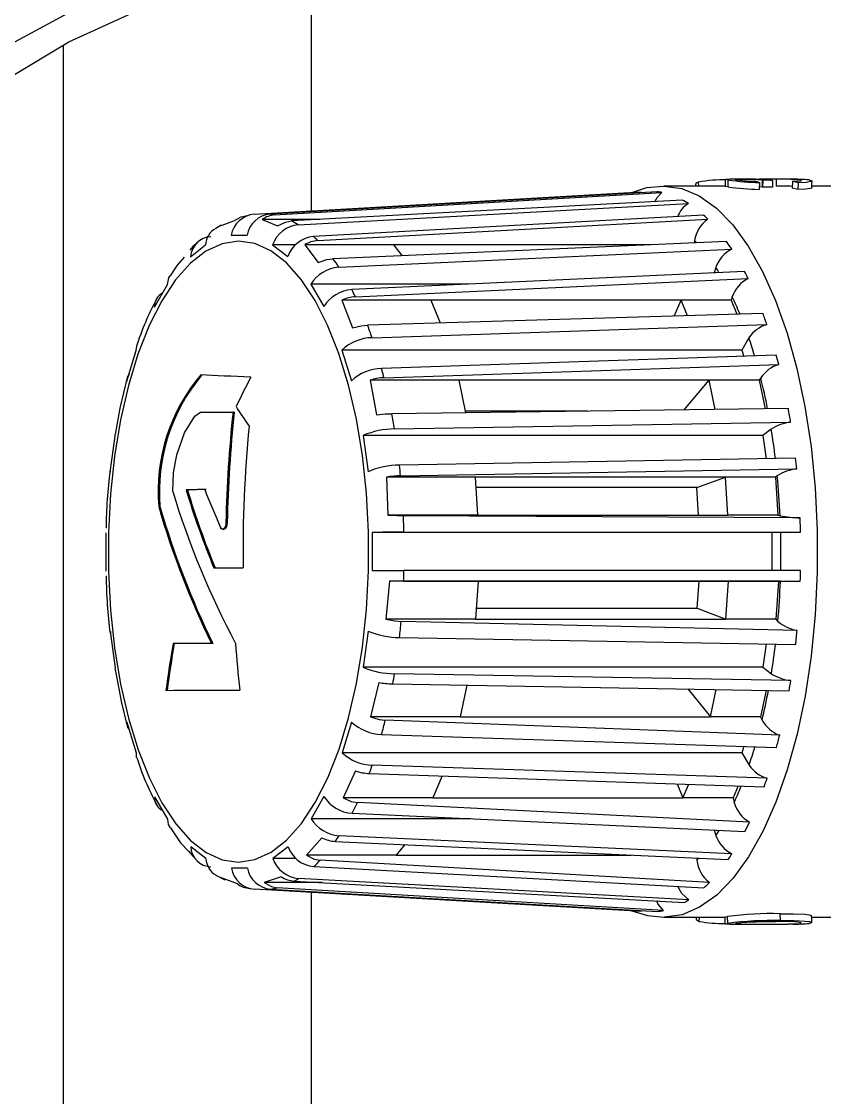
# Model space of a CAD drawing. Header units: millimetres. Extents: x 75 to 2075, y 25 to 1460.
# Drawn here: x 561.5 to 658.5, y 987.1 to 1117.1 of the extents above; entities that cross this region are included whole.
import ezdxf

# ---------------------------------------------------------------- set-up
doc = ezdxf.new("R2010")
doc.units = ezdxf.units.MM
doc.header["$LTSCALE"] = 5

msp = doc.modelspace()

# ---------------------------------------------------------------- linework, layer by layer
at = {"color": 7, "linetype": 'Continuous', "lineweight": 25}
for p, q in [((596.503, 1094.204), (596.503, 1124.147)), ((566.503, 1114.224), (566.503, 900.856)), ((642.923, 1097.457), (642.94, 1097.199)), ((643.255, 1097.668), (643.28, 1097.199)), ((646.841, 1097.944), (646.819, 1097.112)), ((649.052, 1098.032), (647.088, 1098.032)), ((650.205, 1097.796), (650.664, 1097.631)), ((650.664, 1097.631), (650.617, 1096.805)), ((654.413, 1098.032), (650.647, 1098.032)), ((650.981, 1097.921), (650.957, 1097.09)), ((651.052, 1097.906), (650.981, 1097.921)), ((651.052, 1097.906), (651.026, 1097.075)), ((652.233, 1097.895), (651.052, 1097.906)), ((651.722, 1097.957), (652.233, 1097.895)), ((652.233, 1097.895), (652.206, 1097.065)), ((652.671, 1098.029), (652.666, 1097.195)), ((654.621, 1097.781), (654.584, 1096.953)), ((655.329, 1097.612), (654.621, 1097.781)), ((655.329, 1097.612), (655.281, 1096.787)), ((589.572, 1093.804), (636.364, 1096.51)), ((638.297, 1096.514), (591.505, 1093.808)), ((592.056, 1093.714), (638.848, 1096.426)), ((646.494, 1097.199), (639.113, 1097.199)), ((650.957, 1097.09), (650.635, 1097.127)), ((651.026, 1097.075), (650.957, 1097.09)), ((652.206, 1097.065), (651.026, 1097.075)), ((655.281, 1096.787), (654.584, 1096.953)), ((673.143, 1097.199), (656.985, 1097.199)), ((641.343, 1095.522), (594.092, 1092.993)), ((594.913, 1092.531), (642.056, 1095.106)), ((643.894, 1093.688), (596.751, 1091.114)), ((585.604, 1092.469), (584.937, 1092.072)), ((585.278, 1092.315), (587.105, 1093.011)), ((590.562, 1093.175), (592.385, 1092.414)), ((597.503, 1093.175), (590.562, 1093.175)), ((597.263, 1090.619), (644.407, 1093.199)), ((581.879, 1088.678), (583.717, 1090.103)), ((591.807, 1090.122), (593.645, 1088.704)), ((594.633, 1090.122), (591.807, 1090.122)), ((595.7, 1090.106), (597.33, 1087.961)), ((606.427, 1090.106), (595.7, 1090.106)), ((646.663, 1090.504), (599.106, 1088.435)), ((599.827, 1087.392), (647.287, 1089.583)), ((606.427, 1090.106), (607.486, 1088.799)), ((636.676, 1090.106), (606.427, 1090.106)), ((636.668, 1090.069), (636.676, 1090.106)), ((637.532, 1090.106), (636.676, 1090.106)), ((636.705, 1090.07), (636.676, 1090.106)), ((642.795, 1090.614), (642.757, 1090.334)), ((643.028, 1090.374), (642.795, 1090.614)), ((648.852, 1086.883), (601.391, 1084.692)), ((645.358, 1087.388), (645.152, 1086.712)), ((601.814, 1083.844), (649.276, 1086.04)), ((577.541, 1082.595), (579.103, 1085.302)), ((596.424, 1085.342), (597.989, 1082.641)), ((615.472, 1085.342), (596.424, 1085.342)), ((600.187, 1083.408), (601.454, 1080.089)), ((610.914, 1083.408), (600.187, 1083.408)), ((610.914, 1083.408), (612.049, 1080.669)), ((641.164, 1083.408), (610.914, 1083.408)), ((640.352, 1081.502), (641.164, 1083.408)), ((647.214, 1083.408), (641.164, 1083.408)), ((641.934, 1081.549), (641.164, 1083.408)), ((647.345, 1083.84), (647.214, 1083.408)), ((647.214, 1083.408), (647.911, 1081.725)), ((651.071, 1081.817), (603.283, 1080.411)), ((603.833, 1078.889), (651.545, 1080.482)), ((575.339, 1077.342), (575.387, 1077.861)), ((649.364, 1078.886), (648.506, 1077.399)), ((574.204, 1073.618), (575.339, 1077.342)), ((600.195, 1077.399), (601.332, 1073.68)), ((648.506, 1077.399), (600.195, 1077.399)), ((652.683, 1076.763), (604.97, 1075.17)), ((648.506, 1077.399), (648.741, 1076.632)), ((605.262, 1074.054), (652.977, 1075.65)), ((650.794, 1074.051), (650.612, 1073.737)), ((603.586, 1073.737), (604.354, 1069.569)), ((614.313, 1073.737), (603.586, 1073.737)), ((644.562, 1073.737), (614.313, 1073.737)), ((614.313, 1073.737), (615.136, 1069.82)), ((641.557, 1070.155), (644.562, 1073.737)), ((650.612, 1073.737), (644.562, 1073.737)), ((645.306, 1070.202), (644.562, 1073.737)), ((650.612, 1073.737), (651.34, 1070.278)), ((654.136, 1070.314), (606.215, 1069.707)), ((629.846, 1070.006), (615.097, 1070.006)), ((587.18, 1069.888), (587.027, 1069.888)), ((606.54, 1067.856), (654.414, 1068.695)), ((652.071, 1067.854), (651.061, 1067.071)), ((572.196, 1062.626), (572.792, 1067.003)), ((572.792, 1067.003), (572.789, 1067.195)), ((602.75, 1067.071), (603.349, 1062.697)), ((651.061, 1067.071), (602.75, 1067.071)), ((651.061, 1067.071), (651.446, 1064.259)), ((655.013, 1064.321), (607.139, 1063.482)), ((572.171, 1062.807), (572.196, 1062.626)), ((607.271, 1062.205), (655.148, 1063.046)), ((652.802, 1062.204), (652.589, 1062.039)), ((616.29, 1062.039), (605.563, 1062.039)), ((605.563, 1062.039), (605.747, 1057.43)), ((646.539, 1062.039), (616.29, 1062.039)), ((616.29, 1062.039), (616.582, 1057.43)), ((643.078, 1060.793), (646.539, 1062.039)), ((652.589, 1062.039), (646.539, 1062.039)), ((646.832, 1057.43), (646.539, 1062.039)), ((652.589, 1062.039), (652.882, 1057.43)), ((581.504, 1060.522), (581.352, 1060.522)), ((643.078, 1060.793), (616.369, 1060.793)), ((643.291, 1057.43), (643.078, 1060.793)), ((578.198, 1058.494), (578.046, 1058.494)), ((616.582, 1057.43), (605.747, 1057.43)), ((655.557, 1057.118), (607.613, 1057.372)), ((616.582, 1057.43), (646.832, 1057.43)), ((652.882, 1057.43), (646.832, 1057.43)), ((652.882, 1057.43), (653.143, 1057.372)), ((585.769, 1055.735), (585.92, 1055.735)), ((586.32, 1056.569), (586.169, 1056.569)), ((652.151, 1055.369), (603.84, 1055.369)), ((607.682, 1055.371), (655.612, 1055.374)), ((653.212, 1055.371), (652.151, 1055.369)), ((652.151, 1055.369), (652.153, 1050.774)), ((655.613, 1050.774), (607.683, 1050.771)), ((605.924, 1049.459), (605.496, 1044.86)), ((616.651, 1049.459), (605.924, 1049.459)), ((607.644, 1049.459), (655.576, 1049.462)), ((616.651, 1049.459), (616.331, 1044.86)), ((646.901, 1049.459), (616.651, 1049.459)), ((643.127, 1046.222), (643.352, 1049.459)), ((646.581, 1044.86), (646.901, 1049.459)), ((652.951, 1049.459), (646.901, 1049.459)), ((652.951, 1049.459), (652.631, 1044.86)), ((653.175, 1049.459), (652.951, 1049.459)), ((616.426, 1046.222), (643.127, 1046.222)), ((643.127, 1046.222), (646.581, 1044.86)), ((616.331, 1044.86), (605.496, 1044.86)), ((655.197, 1043.523), (607.341, 1044.611)), ((616.331, 1044.86), (646.581, 1044.86)), ((652.631, 1044.86), (646.581, 1044.86)), ((652.631, 1044.86), (652.872, 1044.613)), ((572.204, 1043.367), (572.202, 1043.178)), ((572.803, 1038.994), (572.204, 1043.367)), ((603.357, 1043.438), (602.761, 1039.062)), ((579.932, 1041.937), (579.78, 1041.937)), ((584.579, 1041.948), (584.427, 1041.948)), ((607.147, 1042.658), (655.022, 1041.824)), ((651.457, 1041.886), (651.072, 1039.062)), ((572.775, 1038.787), (572.803, 1038.994)), ((651.072, 1039.062), (602.761, 1039.062)), ((651.072, 1039.062), (652.082, 1038.283)), ((654.426, 1037.448), (606.552, 1038.282)), ((604.635, 1037.229), (603.625, 1033.091)), ((606.344, 1037.063), (654.221, 1036.227)), ((615.292, 1036.907), (614.46, 1033.091)), ((641.996, 1036.44), (644.71, 1033.091)), ((644.71, 1033.091), (645.427, 1036.381)), ((651.454, 1036.275), (650.76, 1033.091)), ((575.358, 1028.666), (574.221, 1032.385)), ((601.349, 1032.446), (600.215, 1028.722)), ((614.46, 1033.091), (603.625, 1033.091)), ((653.089, 1030.858), (605.426, 1032.674)), ((614.46, 1033.091), (644.71, 1033.091)), ((650.76, 1033.091), (644.71, 1033.091)), ((650.76, 1033.091), (650.958, 1032.678)), ((604.988, 1030.96), (652.702, 1029.371)), ((648.526, 1028.722), (600.215, 1028.722)), ((648.763, 1029.502), (648.526, 1028.722)), ((648.526, 1028.722), (649.385, 1027.239)), ((651.567, 1025.647), (603.854, 1027.236)), ((601.821, 1026.546), (600.318, 1023.273)), ((603.498, 1026.229), (651.214, 1024.637)), ((612.288, 1025.936), (611.154, 1023.273)), ((640.693, 1024.988), (641.403, 1023.273)), ((641.403, 1023.273), (642.114, 1024.941)), ((648.079, 1024.742), (647.453, 1023.273)), ((579.129, 1020.723), (577.565, 1023.423)), ((598.012, 1023.47), (596.45, 1020.762)), ((611.154, 1023.273), (600.318, 1023.273)), ((611.154, 1023.273), (641.403, 1023.273)), ((647.453, 1023.273), (641.403, 1023.273)), ((647.453, 1023.273), (647.588, 1022.735)), ((649.44, 1020.364), (602.056, 1022.731)), ((615.733, 1020.762), (596.45, 1020.762)), ((601.417, 1021.422), (648.879, 1019.234)), ((645.176, 1019.405), (645.386, 1018.719)), ((597.758, 1018.455), (595.899, 1016.369)), ((599.385, 1018.02), (646.849, 1015.827)), ((647.317, 1016.527), (599.854, 1018.715)), ((581.634, 1016.832), (582.207, 1016.208)), ((583.746, 1015.943), (581.908, 1017.36)), ((593.674, 1017.387), (591.837, 1015.961)), ((607.794, 1017.631), (606.734, 1016.369)), ((582.207, 1016.208), (582.745, 1015.624)), ((594.655, 1015.961), (591.837, 1015.961)), ((606.734, 1016.369), (595.899, 1016.369)), ((644.607, 1013.068), (597.56, 1015.753)), ((606.734, 1016.369), (635.126, 1016.369)), ((643.069, 1016.002), (643.092, 1015.758)), ((643.092, 1015.758), (643.285, 1015.968)), ((588.759, 1014.789), (586.826, 1014.789)), ((596.782, 1014.979), (643.927, 1012.406)), ((584.963, 1013.935), (586.022, 1013.385)), ((587.56, 1012.889), (585.52, 1013.651)), ((585.52, 1013.651), (586.016, 1013.375)), ((592.844, 1013.75), (590.8, 1013.053)), ((597.779, 1013.053), (590.8, 1013.053)), ((594.408, 1013.237), (641.554, 1010.659)), ((642.09, 1010.98), (594.945, 1013.554)), ((636.399, 1009.55), (589.605, 1012.257)), ((591.537, 1012.261), (638.331, 1009.555)), ((639.064, 1009.684), (592.378, 1012.425)), ((596.503, 912.994), (596.503, 1011.858)), ((646.807, 1008.116), (646.786, 1008.948)), ((653.19, 1008.464), (653.141, 1009.289)), ((639.113, 1008.866), (646.453, 1008.866)), ((643.016, 1008.866), (642.997, 1008.589)), ((643.378, 1008.36), (643.403, 1008.866)), ((647.093, 1008.032), (654.043, 1008.032)), ((654.685, 1008.033), (654.043, 1008.033)), ((655.523, 1008.116), (655.683, 1008.16)), ((656.933, 1008.181), (656.643, 1008.116)), ((656.962, 1008.866), (673.143, 1008.866))]:
    msp.add_line(p, q, dxfattribs=at)
at = {"color": 7, "linetype": 'Continuous', "lineweight": 25, "flags": 128}
for points in [[(570.181, 1119.797), (559.655, 1114.091), (553.301, 1109.544), (548.018, 1104.979), (543.658, 1100.565), (539.458, 1095.639), (536.156, 1091.194), (533.434, 1087.058), (531.189, 1083.251), (528.923, 1078.951), (526.858, 1074.509), (524.774, 1069.321), (522.876, 1063.626), (520.822, 1055.312), (519.72, 1047.549), (519.548, 1040.58), (520.288, 1034.643), (521.294, 1031.359), (522.729, 1028.694), (524.62, 1026.739)], [(526.601, 1029.42), (525.162, 1031.034), (524.11, 1033.302), (523.404, 1035.984), (522.999, 1038.867), (522.831, 1042.719), (522.965, 1046.362), (523.328, 1049.986), (524.013, 1054.277), (524.911, 1058.41), (526.156, 1062.961), (528.007, 1068.455), (530.475, 1074.453), (532.679, 1078.997), (534.957, 1083.135), (537.81, 1087.705), (541.531, 1092.88), (545.601, 1097.748), (549.262, 1101.556), (552.441, 1104.493), (555.945, 1107.383), (560.012, 1110.335), (567.185, 1114.633), (575.22, 1118.313)], [(643.255, 1097.668), (642.973, 1097.542), (642.955, 1097.458)], [(646.504, 1098.011), (646.499, 1097.594), (646.494, 1097.177)], [(646.841, 1097.944), (646.525, 1098.001), (646.544, 1098.008)], [(646.594, 1098.027), (646.795, 1098.031), (647.088, 1098.032)], [(648.636, 1098.018), (648.131, 1098.015), (647.948, 1098.011), (647.827, 1098.004), (647.764, 1097.994), (647.768, 1097.981), (647.943, 1097.946)], [(650.558, 1098.016), (650.504, 1098.031), (650.647, 1098.031)], [(652.671, 1098.029), (652.025, 1098.027), (651.783, 1098.024), (651.616, 1098.018), (651.521, 1098.009), (651.511, 1097.996), (651.722, 1097.957)], [(654.621, 1097.781), (655.194, 1097.804), (655.615, 1097.843), (655.714, 1097.869), (655.721, 1097.898), (655.509, 1097.951)], [(656.65, 1097.948), (656.994, 1097.854), (656.868, 1097.746), (656.28, 1097.655), (655.329, 1097.612)], [(656.977, 1097.002), (656.993, 1097.416), (657.01, 1097.83)], [(639.039, 1097.17), (636.976, 1096.981), (635.295, 1096.448)], [(638.023, 1095.344), (638.255, 1095.805), (638.848, 1096.426)], [(639.058, 1097.199), (639.095, 1097.199), (641.249, 1096.905), (643.374, 1096.018), (645.441, 1094.55), (647.423, 1092.52), (649.293, 1089.956), (651.025, 1086.893), (652.595, 1083.372), (653.984, 1079.441), (655.171, 1075.152), (656.141, 1070.565), (656.881, 1065.74), (657.381, 1060.743), (657.633, 1055.643), (657.635, 1050.506), (657.387, 1045.404), (656.891, 1040.406), (656.155, 1035.578), (655.189, 1030.986), (654.005, 1026.692), (652.62, 1022.754), (651.052, 1019.226), (649.323, 1016.155), (647.455, 1013.582), (645.475, 1011.544), (643.408, 1010.066), (641.284, 1009.169), (639.13, 1008.866), (639.13, 1008.866)], [(646.819, 1097.112), (646.512, 1097.168), (646.532, 1097.175)], [(656.961, 1097.002), (656.958, 1096.971), (656.828, 1096.917), (656.235, 1096.829), (655.281, 1096.787)], [(587.105, 1093.011), (588.021, 1093.503), (588.732, 1093.639)], [(592.385, 1092.414), (593.364, 1092.867), (594.092, 1092.993)], [(586.795, 1091.271), (587.746, 1091.273), (588.727, 1091.276)], [(587.703, 1015.523), (589.678, 1015.823), (591.621, 1016.71), (593.503, 1018.17), (595.292, 1020.18), (596.962, 1022.707), (598.485, 1025.714), (599.838, 1029.15), (601, 1032.964), (601.952, 1037.094), (602.678, 1041.475), (603.169, 1046.039), (603.415, 1050.713), (603.413, 1055.423), (603.163, 1060.096), (602.669, 1064.657), (601.939, 1069.036), (600.984, 1073.161), (599.819, 1076.969), (598.463, 1080.4), (596.937, 1083.399), (595.266, 1085.919), (593.475, 1087.921), (591.592, 1089.372), (589.648, 1090.251), (587.673, 1090.542), (585.698, 1090.242), (583.755, 1089.354), (581.874, 1087.895), (580.084, 1085.885), (578.414, 1083.357), (576.891, 1080.351), (575.538, 1076.914), (574.376, 1073.101), (573.425, 1068.971), (572.698, 1064.589), (572.208, 1060.026), (571.961, 1055.352), (571.963, 1050.641), (572.213, 1045.968), (572.707, 1041.407), (573.437, 1037.029), (574.392, 1032.903), (575.557, 1029.095), (576.913, 1025.664), (578.439, 1022.665), (580.11, 1020.145), (581.902, 1018.144), (583.784, 1016.692), (585.728, 1015.814), (587.703, 1015.523)], [(582.726, 1090.369), (582.172, 1089.89), (581.799, 1089.451)], [(581.103, 1088.634), (580.272, 1087.658), (579.427, 1086.359)], [(597.33, 1087.961), (598.363, 1088.332), (599.106, 1088.435)], [(645.746, 1086.777), (645.561, 1087.073), (645.358, 1087.388)], [(579.103, 1085.302), (579.255, 1086.133), (579.423, 1086.361)], [(601.454, 1080.089), (602.529, 1080.341), (603.283, 1080.411)], [(574.223, 1074.079), (573.331, 1070.367), (572.767, 1067.198)], [(574.466, 1074.476), (574.218, 1074.101), (574.204, 1073.618)], [(589.175, 1074.118), (588.352, 1074.153), (587.548, 1074.187), (586.762, 1074.222), (585.995, 1074.257), (585.247, 1074.292), (584.518, 1074.326), (583.808, 1074.361), (583.118, 1074.396)], [(579.74, 1060.305), (579.835, 1062.578), (580.228, 1064.744), (581.163, 1067.412), (582.429, 1069.386), (583.084, 1069.879)], [(583.084, 1069.879), (583.549, 1069.88), (584.021, 1069.881), (584.502, 1069.882), (584.991, 1069.884), (585.488, 1069.885), (585.993, 1069.886), (586.506, 1069.887), (587.027, 1069.888)], [(604.354, 1069.569), (605.453, 1069.677), (606.215, 1069.707)], [(583.613, 1060.527), (583.32, 1060.526), (583.029, 1060.526), (582.742, 1060.525), (582.458, 1060.524), (582.177, 1060.524), (581.899, 1060.523), (581.624, 1060.522), (581.352, 1060.522)], [(583.765, 1060.527), (583.471, 1060.526), (583.181, 1060.526), (582.894, 1060.525), (582.61, 1060.524), (582.328, 1060.524), (582.051, 1060.523), (581.776, 1060.522), (581.504, 1060.522)], [(605.747, 1057.43), (606.85, 1057.384), (607.613, 1057.372)], [(586.169, 1056.569), (586.141, 1056.294), (586.074, 1056.049), (585.974, 1055.862), (585.853, 1055.756), (585.725, 1055.741), (585.603, 1055.819), (585.507, 1055.973)], [(586.32, 1056.569), (586.293, 1056.294), (586.225, 1056.049), (586.125, 1055.862), (586.004, 1055.756), (585.92, 1055.746)], [(571.714, 1050.696), (571.698, 1052.996), (571.712, 1055.296)], [(603.84, 1055.369), (603.826, 1053.069), (603.842, 1050.769)], [(607.682, 1055.371), (607.267, 1055.371), (606.152, 1055.371), (605.07, 1055.37), (604.142, 1055.369), (603.84, 1055.369)], [(653.212, 1055.371), (653.848, 1055.372), (654.754, 1055.373), (655.612, 1055.374)], [(584.715, 1051.077), (585.137, 1051.078), (585.565, 1051.078), (585.998, 1051.079), (586.437, 1051.08), (586.882, 1051.081), (587.332, 1051.082), (587.787, 1051.083), (588.248, 1051.084)], [(603.842, 1050.769), (604.462, 1050.77), (605.463, 1050.77), (606.575, 1050.771), (607.268, 1050.771), (607.683, 1050.771)], [(607.644, 1049.459), (607.242, 1049.459), (606.129, 1049.459), (605.924, 1049.459)], [(653.175, 1049.459), (653.813, 1049.46), (654.722, 1049.461), (655.576, 1049.462)], [(605.496, 1044.86), (606.583, 1044.665), (607.341, 1044.611)], [(584.427, 1041.948), (583.798, 1041.946), (583.182, 1041.945), (582.58, 1041.944), (581.992, 1041.942), (581.418, 1041.941), (580.858, 1041.939), (580.312, 1041.938), (579.78, 1041.937)], [(584.579, 1041.948), (583.949, 1041.946), (583.334, 1041.945), (582.732, 1041.944), (582.144, 1041.942), (581.57, 1041.941), (581.01, 1041.939), (580.464, 1041.938), (579.932, 1041.937)], [(572.763, 1038.785), (573.529, 1034.781), (574.253, 1031.942)], [(578.922, 1036.276), (579.863, 1036.279), (580.854, 1036.281), (581.895, 1036.284), (582.986, 1036.287), (584.126, 1036.289), (585.314, 1036.292), (586.551, 1036.295), (587.836, 1036.297)], [(574.221, 1032.385), (574.278, 1031.78), (574.477, 1031.546)], [(603.625, 1033.091), (604.678, 1032.765), (605.426, 1032.674)], [(575.392, 1028.152), (575.372, 1028.182), (575.358, 1028.666)], [(600.318, 1023.273), (601.321, 1022.849), (602.056, 1022.731)], [(579.456, 1019.659), (579.22, 1020.058), (579.129, 1020.723)], [(579.454, 1019.658), (580.696, 1017.852), (581.634, 1016.832)], [(645.386, 1018.719), (645.588, 1019.034), (645.778, 1019.339)], [(595.899, 1016.369), (596.842, 1015.887), (597.56, 1015.753)], [(588.758, 1014.793), (587.777, 1014.791), (586.826, 1014.789)], [(590.8, 1013.053), (591.678, 1012.561), (592.378, 1012.425)], [(642.09, 1010.98), (641.272, 1011.739), (640.779, 1012.578)], [(639.064, 1009.684), (638.38, 1010.495), (638.247, 1010.84)], [(635.241, 1009.617), (637.125, 1009.054), (639.137, 1008.866)], [(646.453, 1008.885), (646.458, 1008.468), (646.463, 1008.052)], [(646.492, 1008.887), (646.505, 1008.902), (646.786, 1008.948)], [(653.141, 1009.289), (654.739, 1009.274), (656.133, 1009.214), (656.648, 1009.158), (656.928, 1009.087), (656.918, 1009.055)], [(656.987, 1008.226), (656.971, 1008.64), (656.954, 1009.054)], [(643.009, 1008.589), (642.999, 1008.572), (643.378, 1008.36)], [(647.093, 1008.033), (646.764, 1008.033), (646.489, 1008.043), (646.519, 1008.069), (646.807, 1008.116)], [(647.922, 1008.115), (647.842, 1008.103), (647.785, 1008.091), (647.749, 1008.073), (647.819, 1008.059), (647.978, 1008.05)], [(653.19, 1008.464), (654.787, 1008.449), (656.177, 1008.387), (656.688, 1008.33), (656.963, 1008.258), (656.951, 1008.227)]]:
    msp.add_lwpolyline(points, dxfattribs=at)
at = {"color": 7, "linetype": 'Continuous', "lineweight": 25}
for centre, radius, start, end in [((646.241, 1082.429), 15.529, 88.39759, 101.08706), ((651.326, 1129.271), 31.646, 261.8516, 268.80032), ((650.334, 1116.794), 18.999, 262.77092, 269.61196), ((648.876, 1075.479), 22.54, 84.63935, 90.61039), ((649.315, 1051.927), 46.106, 88.45488, 90.32636), ((653.275, 1068.397), 29.638, 85.67809, 91.16833), ((654.741, 1076.964), 21.071, 84.80204, 90.89347), ((637.323, 1088.647), 7.928, 78.90799, 82.94272), ((651.226, 1128.01), 31.211, 261.88264, 268.88228), ((652.997, 1031.115), 66.081, 88.61451, 90.28626), ((643.683, 1092.42), 3.14, 121.20029, 159.5659), ((636.199, 1085.884), 10.925, 57.581, 61.91492), ((589.874, 1090.684), 3.135, 95.52738, 169.19671), ((591.767, 1090.731), 3.088, 94.87401, 169.85008), ((592.234, 1090.881), 2.839, 93.59281, 126.06673), ((590.526, 1086.405), 7.468, 78.17889, 82.46973), ((632.956, 1081.709), 16.223, 45.09692, 47.60006), ((595.247, 1088.894), 3.652, 95.24303, 160.35919), ((589.58, 1084.021), 10.042, 57.92862, 63.30254), ((646.558, 1090.063), 3.803, 124.44176, 171.66665), ((584.465, 1088.497), 2.591, 93.02583, 176.01524), ((586.011, 1090.05), 2.296, 118.00873, 178.67438), ((597.073, 1087.492), 3.636, 95.07847, 160.52375), ((586.295, 1079.782), 15.419, 44.65368, 47.29987), ((597.479, 1087.318), 3.308, 93.74646, 122.54387), ((649.07, 1086.071), 3.938, 116.91674, 160.47007), ((624.897, 1075.066), 26.684, 32.95826, 35.34763), ((579.326, 1074.003), 24.486, 33.14837, 36.11456), ((600.091, 1083.105), 4.295, 93.52654, 148.61566), ((614.909, 1069.264), 38.243, 26.01864, 27.43178), ((651.067, 1082.522), 3.948, 116.97784, 160.49033), ((601.657, 1080.402), 4.298, 93.54303, 148.59917), ((569.166, 1068.085), 36.252, 25.76692, 27.26344), ((604.07, 1068.99), 30.033, 151.14305, 162.81526), ((579.249, 1082.728), 1.713, 115.57689, 184.45167), ((602.05, 1079.712), 4.139, 93.26949, 116.743), ((610.575, 1066.117), 40.819, 22.57052, 25.73413), ((599.376, 1062.693), 55.119, 18.82931, 20.30244), ((555.663, 1062.35), 50.93, 18.95008, 20.77035), ((652.829, 1076.44), 4.241, 107.61157, 144.77105), ((603.972, 1073.365), 5.526, 91.43968, 133.11682), ((595.934, 1060.549), 56.49, 16.62534, 18.9419), ((585.566, 1058.44), 69.573, 14.32206, 15.27031), ((654.266, 1071.6), 4.25, 107.66113, 144.79066), ((599.796, 1060.317), 21.826, 139.83165, 184.79048), ((599.949, 1060.316), 21.827, 139.82908, 184.78688), ((705.683, 1013.471), 131.347, 152.50115, 154.23459), ((605.129, 1069.599), 5.574, 91.62585, 132.93065), ((605.504, 1068.181), 5.878, 92.35978, 109.05208), ((541.575, 1057.996), 65.681, 14.15158, 15.15853), ((581.239, 1056.547), 71.723, 11.05225, 14.12514), ((651.647, 1111.132), 75.987, 212.26656, 214.41487), ((569.656, 1054.974), 85.861, 9.19552, 10.29176), ((743.508, 1053.111), 157.377, 173.88034, 178.74073), ((743.475, 1053.111), 157.193, 173.87312, 178.73924), ((527.694, 1054.961), 79.893, 9.28804, 10.63629), ((655.275, 1062.605), 6.15, 98.05302, 121.40561), ((745.423, 1053.108), 157.188, 174.49558, 180.73775), ((606.565, 1058.192), 9.664, 90.15119, 113.25174), ((568.123, 1054.139), 85.06, 6.85391, 9.27917), ((607.198, 1053.653), 9.83, 90.34843, 113.05451), ((517.331, 1053.498), 90.361, 5.52949, 6.34353), ((559.541, 1053.557), 96.076, 5.66813, 6.43279), ((628.09, 1055.446), 56.403, 172.50017, 179.56173), ((607.513, 1050.906), 11.302, 91.22289, 99.93503), ((656.014, 1056.946), 6.161, 98.0823, 121.41927), ((559.393, 1053.181), 93.844, 2.55954, 5.51729), ((679.171, 1090.693), 103.971, 196.9946, 207.95505), ((681.302, 1090.78), 104.429, 196.8431, 202.34587), ((681.337, 1090.737), 104.305, 196.83859, 202.34786), ((674.926, 1095.833), 97.901, 201.13903, 204.02608), ((675.011, 1086.382), 100.895, 196.04586, 206.12963), ((675.051, 1086.337), 100.775, 196.03883, 206.13455), ((511.308, 1053.05), 96.401, 1.37959, 2.56915), ((656.188, 1074.729), 17.622, 260.04961, 267.94775), ((552.695, 1053.046), 102.943, 1.29548, 2.26682), ((556.109, 1053.032), 97.131, 358.66618, 1.37988), ((511.11, 1053.02), 96.599, 357.88742, 358.66602), ((552.566, 1053.022), 103.072, 358.02075, 358.75041), ((629.851, 1050.52), 58.155, 180.40027, 187.2574), ((558.702, 1052.929), 94.536, 354.95332, 357.8966), ((516.785, 1052.623), 90.91, 353.7068, 354.9438), ((656.103, 1048.48), 5.039, 230.11842, 259.63523), ((607.172, 1052.375), 9.717, 246.88178, 269.85272), ((559.144, 1052.55), 96.476, 353.61682, 354.6311), ((685.476, 1023.019), 107.376, 169.85253, 172.90777), ((685.494, 1023.057), 107.237, 169.85993, 172.91905), ((744.074, 1053.081), 157.137, 184.06066, 186.1315), ((567.668, 1051.99), 85.52, 350.77698, 353.19397), ((606.611, 1048.165), 9.884, 247.07837, 269.65614), ((526.875, 1051.243), 80.724, 349.88284, 350.76044), ((655.193, 1043.306), 5.908, 238.22646, 262.53932), ((606.585, 1048.43), 11.37, 260.12366, 268.78439), ((579.322, 1049.934), 73.685, 346.45606, 349.29888), ((569.083, 1051.187), 86.442, 350.03396, 350.85443), ((605.126, 1036.496), 5.538, 226.99089, 268.57159), ((540.633, 1048.315), 66.654, 344.90719, 346.42854), ((654.507, 1034.677), 4.074, 209.38914, 249.62319), ((584.896, 1047.802), 70.266, 344.79321, 346.04619), ((604.011, 1032.819), 5.586, 227.17775, 268.38473), ((595.608, 1045.619), 56.832, 341.12981, 343.4413), ((602.967, 1036.484), 28.786, 196.80791, 209.00708), ((554.721, 1044.048), 51.93, 339.93295, 341.11061), ((652.779, 1029.601), 4.135, 214.83348, 252.95972), ((603.74, 1032.118), 5.894, 250.9997, 267.64664), ((609.017, 1040.632), 42.521, 335.10874, 337.96637), ((598.707, 1043.606), 55.828, 340.13696, 341.23508), ((579.217, 1023.259), 1.661, 174.33601, 245.83528), ((601.68, 1025.714), 4.3, 211.46639, 266.48632), ((568.373, 1038.375), 37.138, 332.8398, 335.08667), ((651.391, 1023.797), 3.949, 195.60253, 240.38725), ((600.119, 1023.01), 4.303, 211.48409, 266.46862), ((614.351, 1037.081), 38.867, 332.66609, 334.52558), ((599.621, 1022.159), 4.146, 243.29853, 266.73496), ((578.739, 1032.457), 25.193, 325.0354, 326.94286), ((649.06, 1020.009), 3.894, 199.34415, 243.4), ((584.492, 1017.538), 2.59, 183.92596, 267.04263), ((597.115, 1018.619), 3.655, 199.70299, 264.76388), ((586.16, 1016.062), 2.417, 182.83496, 240.67105), ((595.266, 1017.178), 3.639, 199.53932, 264.92755), ((585.963, 1026.626), 15.897, 312.88932, 316.84557), ((646.881, 1016.121), 3.806, 185.46102, 233.31986), ((624.475, 1031.28), 27.191, 325.36784, 327.14177), ((589.868, 1015.336), 3.091, 190.19595, 265.12177), ((591.84, 1015.384), 3.138, 190.84936, 264.46836), ((589.232, 1015.186), 2.841, 233.94698, 266.40408), ((594.624, 1016.542), 3.312, 237.48497, 266.2547), ((589.445, 1022.273), 10.309, 298.77937, 302.24025), ((632.726, 1024.597), 16.555, 312.57702, 315.86185), ((590.512, 1019.743), 7.552, 277.80458, 284.30328), ((636.099, 1020.348), 11.119, 299.38199, 302.60197), ((637.314, 1017.472), 7.982, 277.32312, 282.66568), ((652.185, 967.798), 41.502, 88.68035, 97.47518), ((646.21, 1023.603), 15.504, 259.47272, 270.93327), ((652.352, 965.15), 43.322, 88.89201, 97.35292), ((651.533, 974.683), 33.626, 88.17615, 96.16493), ((650.096, 1153.332), 145.297, 269.16471, 270.29529), ((652.37, 1056.298), 48.286, 268.19097, 273.74425), ((653.772, 998.66), 9.703, 78.90549, 96.92121), ((654.824, 1027.993), 19.96, 269.60173, 275.22946)]:
    msp.add_arc(centre, radius, start, end, dxfattribs=at)

doc.saveas('drawing.dxf')
